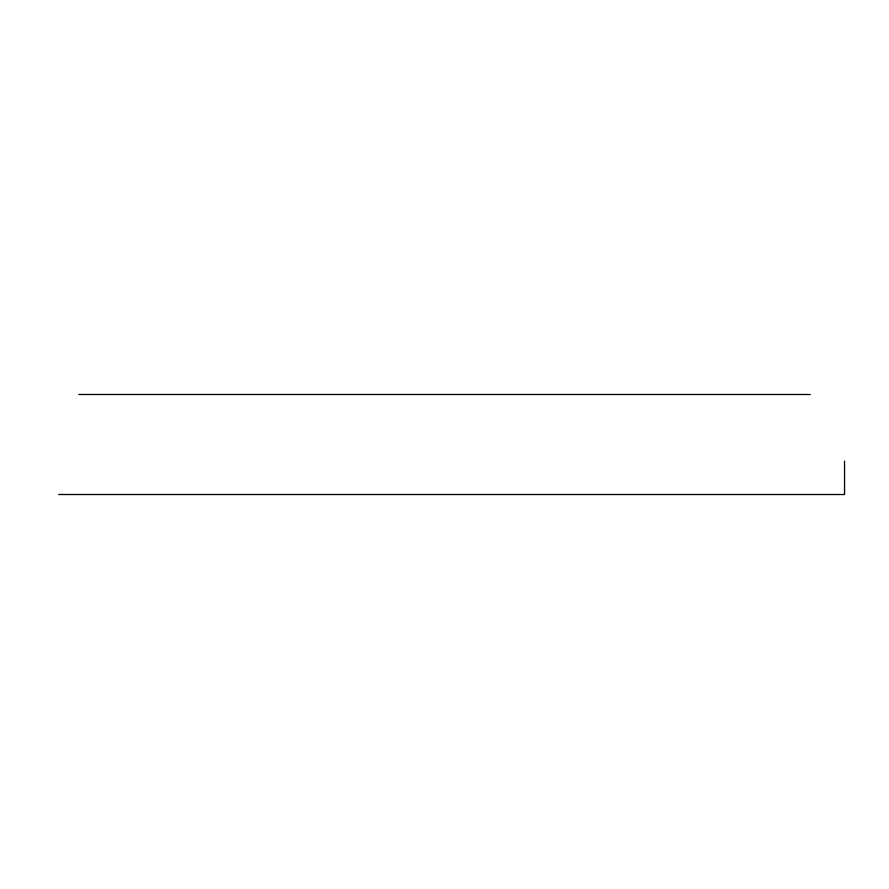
<?xml version="1.0" encoding="UTF-8"?>
<svg xmlns="http://www.w3.org/2000/svg" width="889" height="889" viewBox="0 0 889 889"><rect width="100%" height="100%" fill="white"/><g stroke="black" fill="none" stroke-linecap="round" stroke-linejoin="round"><path stroke-width="1.33" d="M78.788 394.494L810.212 394.494M58.663 494.506L844.55 494.506L844.55 461.169"/></g></svg>
